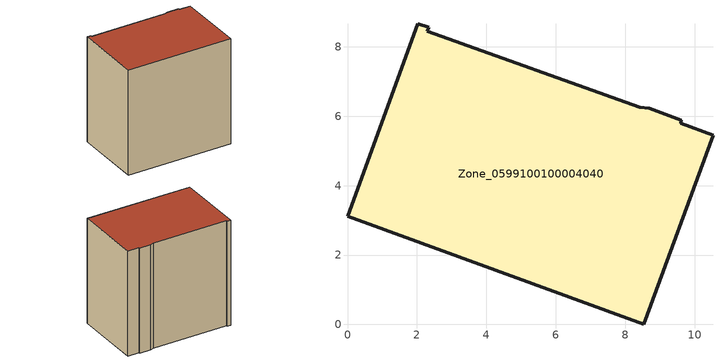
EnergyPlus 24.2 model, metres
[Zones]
Zone_0599100100004040
 floor ground (C_G): 8.41,6.26 8.69,6.23 9.62,5.89 9.6,5.8 10.53,5.46 8.54,0 0,3.12 2.03,8.67 2.34,8.56 2.3,8.46 z0
 wall outside (C_F): 0,3.12 8.54,0 10.53,5.46 9.6,5.8 9.62,5.89 8.69,6.23 8.41,6.26 2.3,8.46 2.34,8.56 2.03,8.67 0,3.12 z0:9.13
 roof outside (C_R): 8.41,6.26 2.3,8.46 2.34,8.56 2.03,8.67 0,3.12 8.54,0 10.53,5.46 9.6,5.8 9.62,5.89 8.69,6.23 z9.13
[BUILDING]
Pand.0599100100004040: North Axis=0; Terrain=City; Loads Convergence Tolerance Value=0.04; Temperature Convergence Tolerance Value=0.4; Solar Distribution=FullExterior; Maximum Number of Warmup Days=25; Minimum Number of Warmup Days=1
[Site:Location]
Rotterdam.The.Hague.AP_ZH_NLD Design_Conditions: Latitude=51.96; Longitude=4.45; Time Zone=1; Elevation=-4.5
[SITE:GROUNDTEMPERATURE:BUILDINGSURFACE]
18, 18, 18, 18, 18, 18, 18, 18, 18, 18, 18, 18
[MATERIAL] Thermal Absorptance=0.9; Solar Absorptance=0.7; Visible Absorptance=0.7
Name | Roughness | Thickness | Conductivity | Density | Specific Heat
G.TC.2006-2014 | MediumSmooth | 0.15 | 0.06 | 540 | 1210
F.TC.2006-2014 | Rough | 0.3 | 0.12 | 1920 | 840
R.TC.2006-2014 | MediumRough | 0.2 | 0.08 | 1500 | 1000
[CONSTRUCTION]
C_G: G.TC.2006-2014
C_F: F.TC.2006-2014
C_R: R.TC.2006-2014
[ZONE]
Zone_0599100100004040: Type=1; Multiplier=1; Ceiling Height=Autocalculate; Volume=Autocalculate; Floor Area=autocalculate; Part of Total Floor Area=Yes
[ZONEINFILTRATION:DESIGNFLOWRATE]
Infil_Zone_0599100100004040: Zone or ZoneList or Space or SpaceList=Zone_0599100100004040; Schedule=AlwaysOn; Design Flow Rate Calculation Method=Flow/Area; Flow Rate per Floor Area=0.0015; Constant Term Coefficient=1; Temperature Term Coefficient=0; Velocity Term Coefficient=0; Velocity Squared Term Coefficient=0
[HVACTEMPLATE:ZONE:IDEALLOADSAIRSYSTEM]
Zone_0599100100004040: Maximum Heating Supply Air Temperature=50; Minimum Cooling Supply Air Temperature=13; Maximum Heating Supply Air Humidity Ratio=0.0156; Minimum Cooling Supply Air Humidity Ratio=0.0077; Heating Limit=NoLimit; Cooling Limit=NoLimit; Dehumidification Control Type=ConstantSensibleHeatRatio; Cooling Sensible Heat Ratio=0.7; Dehumidification Setpoint=60; Humidification Control Type=None; Humidification Setpoint=30; Outdoor Air Method=None; Outdoor Air Flow Rate per Person=0.00944; Outdoor Air Flow Rate per Zone Floor Area=0; Outdoor Air Flow Rate per Zone=0; Demand Controlled Ventilation Type=None; Outdoor Air Economizer Type=NoEconomizer; Heat Recovery Type=None; Sensible Heat Recovery Effectiveness=0.7; Latent Heat Recovery Effectiveness=0.65
[ZONECONTROL:THERMOSTAT]
ThermostatControl_Zone_0599100100004040: Zone or ZoneList=Zone_0599100100004040; Control Type Schedule=DualSetpointControlType; Control 1=Thermostat_Zone_0599100100004040; Temperature Difference Between Cutout And Setpoint=0
[THERMOSTATSETPOINT:DUALSETPOINT]
Thermostat_Zone_0599100100004040: Heating Setpoint Temperature Schedule=HeatingSetpoint_Zone_0599100100004040; Cooling Setpoint Temperature Schedule=CoolingSetpoint_Zone_0599100100004040
[SCHEDULE:COMPACT]
HeatingSetpoint_Zone_0599100100004040: Through: 12/31, For: AllDays, Until: 24:00, 21
CoolingSetpoint_Zone_0599100100004040: Through: 12/31, For: AllDays, Until: 24:00, 24
DualSetpointControlType: Through: 12/31, For: AllDays, Until: 24:00, 4
AlwaysOn: Through: 12/31, For: AllDays, Until: 24:00, 1
